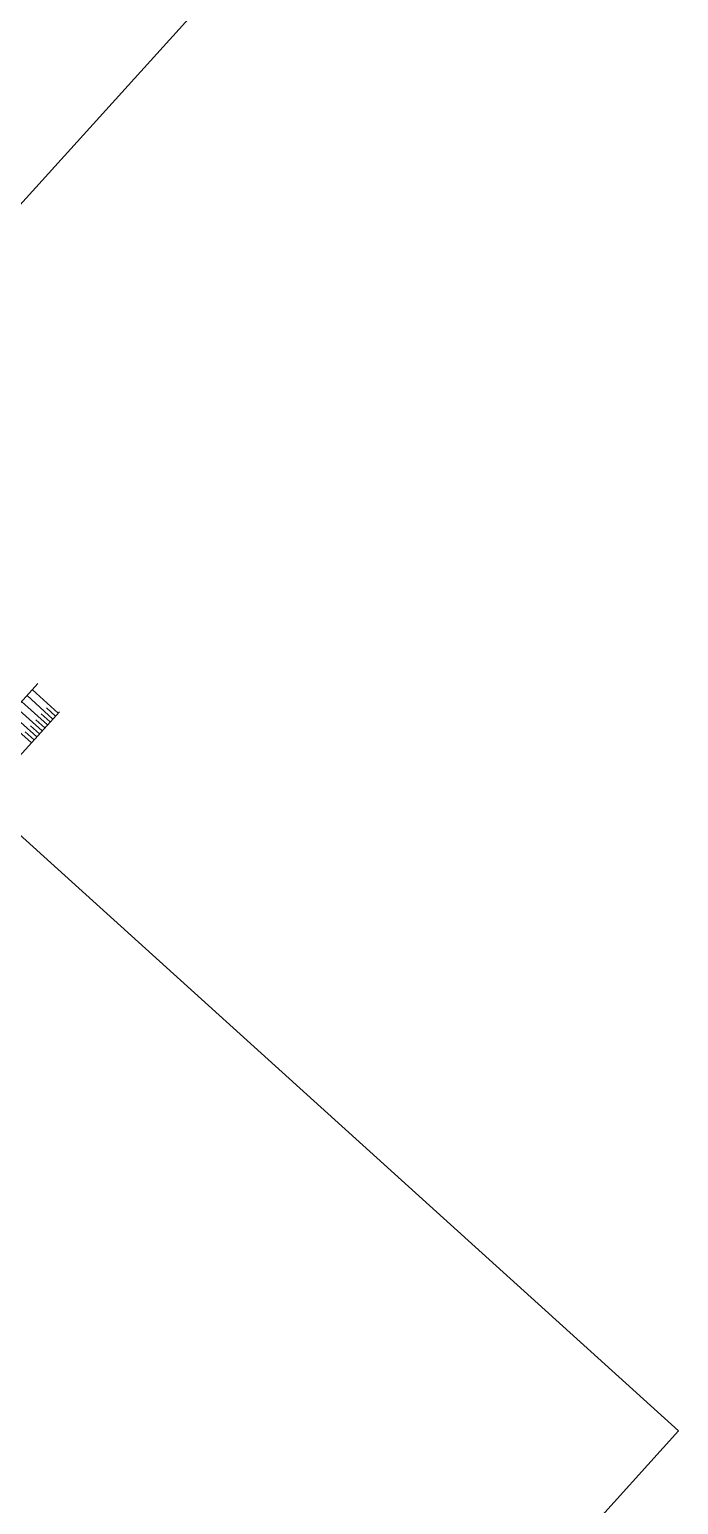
# Model space of a CAD drawing. Extents: x -196763 to -87592, y -65703 to -55832.
# Drawn here: x -87624.8 to -87592.4, y -65475.8 to -65402.2 of the extents above; entities that cross this region are included whole.
import ezdxf

# ---------------------------------------------------------------- set-up
doc = ezdxf.new("R2010")
doc.units = 0
doc.header["$MEASUREMENT"] = 0
doc.layers.add('0_folha', color=7, linetype='Continuous', lineweight=9)
doc.layers.add('0_PROPfinal', color=4, linetype='Continuous')
doc.layers.add('LEVTP_RIBEIRA', color=8, linetype='Continuous')

msp = doc.modelspace()

# ---------------------------------------------------------------- linework, layer by layer
at = {"layer": '0_folha'}
for q in [(-87669.723, -65402.165), (-87632.287, -65516.153)]:
    msp.add_line((-87592.431, -65472.11), q, dxfattribs=at)
at = {"layer": '0_PROPfinal', "linetype": 'Continuous'}
msp.add_ray((-87789.64, -65592.525), (0.6709838, 0.741472), dxfattribs=at)
at = {"layer": 'LEVTP_RIBEIRA', "color": 120, "linetype": 'Continuous'}
msp.add_lwpolyline([(-87647.61, -65462.037), (-87643.853, -65457.245), (-87641.854, -65454.995), (-87635.804, -65448.035), (-87629.648, -65440.62), (-87624.405, -65434.809)], dxfattribs=at)
at = {"layer": 'LEVTP_RIBEIRA', "linetype": 'Continuous'}
for points in [[(-87623.39, -65436.282), (-87624.682, -65435.116)], [(-87623.926, -65436.876), (-87625.218, -65435.71)], [(-87623.658, -65436.579), (-87624.95, -65435.413)], [(-87624.73, -65437.766), (-87626.022, -65436.601)], [(-87624.462, -65437.47), (-87625.754, -65436.304)], [(-87624.194, -65437.173), (-87625.486, -65436.007)], [(-87624.06, -65437.024), (-87624.512, -65436.616)], [(-87623.792, -65436.727), (-87624.244, -65436.319)], [(-87623.524, -65436.43), (-87623.976, -65436.022)], [(-87624.596, -65437.618), (-87625.048, -65437.21)], [(-87624.328, -65437.321), (-87624.78, -65436.913)]]:
    msp.add_lwpolyline(points, dxfattribs=at)
at = {"layer": 'LEVTP_RIBEIRA', "color": 1, "linetype": 'Continuous'}
msp.add_lwpolyline([(-87646.23, -65463.053), (-87642.784, -65458.657), (-87640.785, -65456.407), (-87634.735, -65449.447), (-87628.579, -65442.032), (-87623.336, -65436.221)], dxfattribs=at)

doc.saveas('drawing.dxf')
